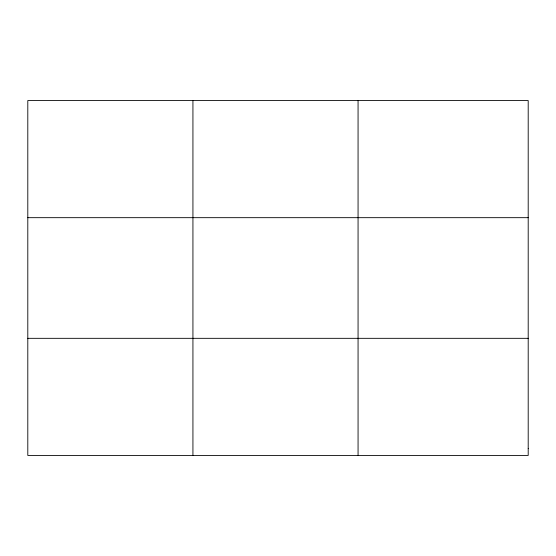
<?xml version="1.0" encoding="UTF-8"?>
<svg xmlns="http://www.w3.org/2000/svg" width="556" height="556" viewBox="0 0 556 556"><rect width="100%" height="100%" fill="white"/><g stroke="black" fill="none" stroke-linecap="round" stroke-linejoin="round"><path stroke-width="0.83" d="M192.932 100.566L192.932 455.433M358.064 100.566L358.064 455.433M27.8 217.674L528.2 217.674M27.8 338.326L528.2 338.326M528.2 448.546L528.2 455.433L27.8 455.433L27.8 100.566L528.2 100.566L528.2 448.546"/></g></svg>
